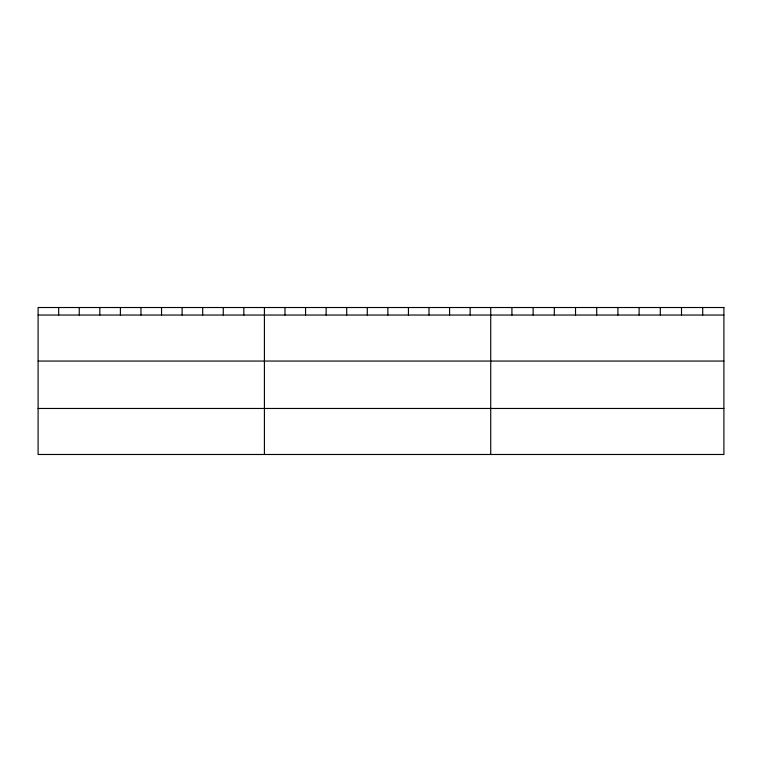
<?xml version="1.0" encoding="UTF-8"?>
<svg xmlns="http://www.w3.org/2000/svg" width="762" height="762" viewBox="0 0 762 762"><rect width="100%" height="100%" fill="white"/><g stroke="black" fill="none" stroke-linecap="round" stroke-linejoin="round"><path stroke-width="1.14" d="M38.1 315.039L723.9 315.039M38.1 361.055L723.9 361.055M38.1 408.47L723.9 408.47M702.707 307.515L702.707 315.039M681.504 307.515L681.504 315.039M660.311 307.515L660.311 315.039M639.108 307.515L639.108 315.039M617.915 307.515L617.915 315.039M596.713 307.515L596.713 315.039M575.52 307.515L575.52 315.039M554.317 307.515L554.317 315.039M533.124 307.515L533.124 315.039M511.921 307.515L511.921 315.039M490.728 307.515L490.728 454.485M470.154 307.515L470.154 315.039M449.58 307.515L449.58 315.039M429.006 307.515L429.006 315.039M408.432 307.515L408.432 315.039M387.858 307.515L387.858 315.039M367.284 307.515L367.284 315.039M346.71 307.515L346.71 315.039M326.136 307.515L326.136 315.039M305.562 307.515L305.562 315.039M284.988 307.515L284.988 315.039M264.414 307.515L264.414 454.485M243.84 307.515L243.84 315.039M223.266 307.515L223.266 315.039M202.692 307.515L202.692 315.039M182.118 307.515L182.118 315.039M161.544 307.515L161.544 315.039M140.97 307.515L140.97 315.039M120.396 307.515L120.396 315.039M99.822 307.515L99.822 315.039M79.248 307.515L79.248 315.039M58.674 307.515L58.674 315.039M723.9 307.515L38.1 307.515L38.1 454.485L723.9 454.485L723.9 307.515"/></g></svg>
